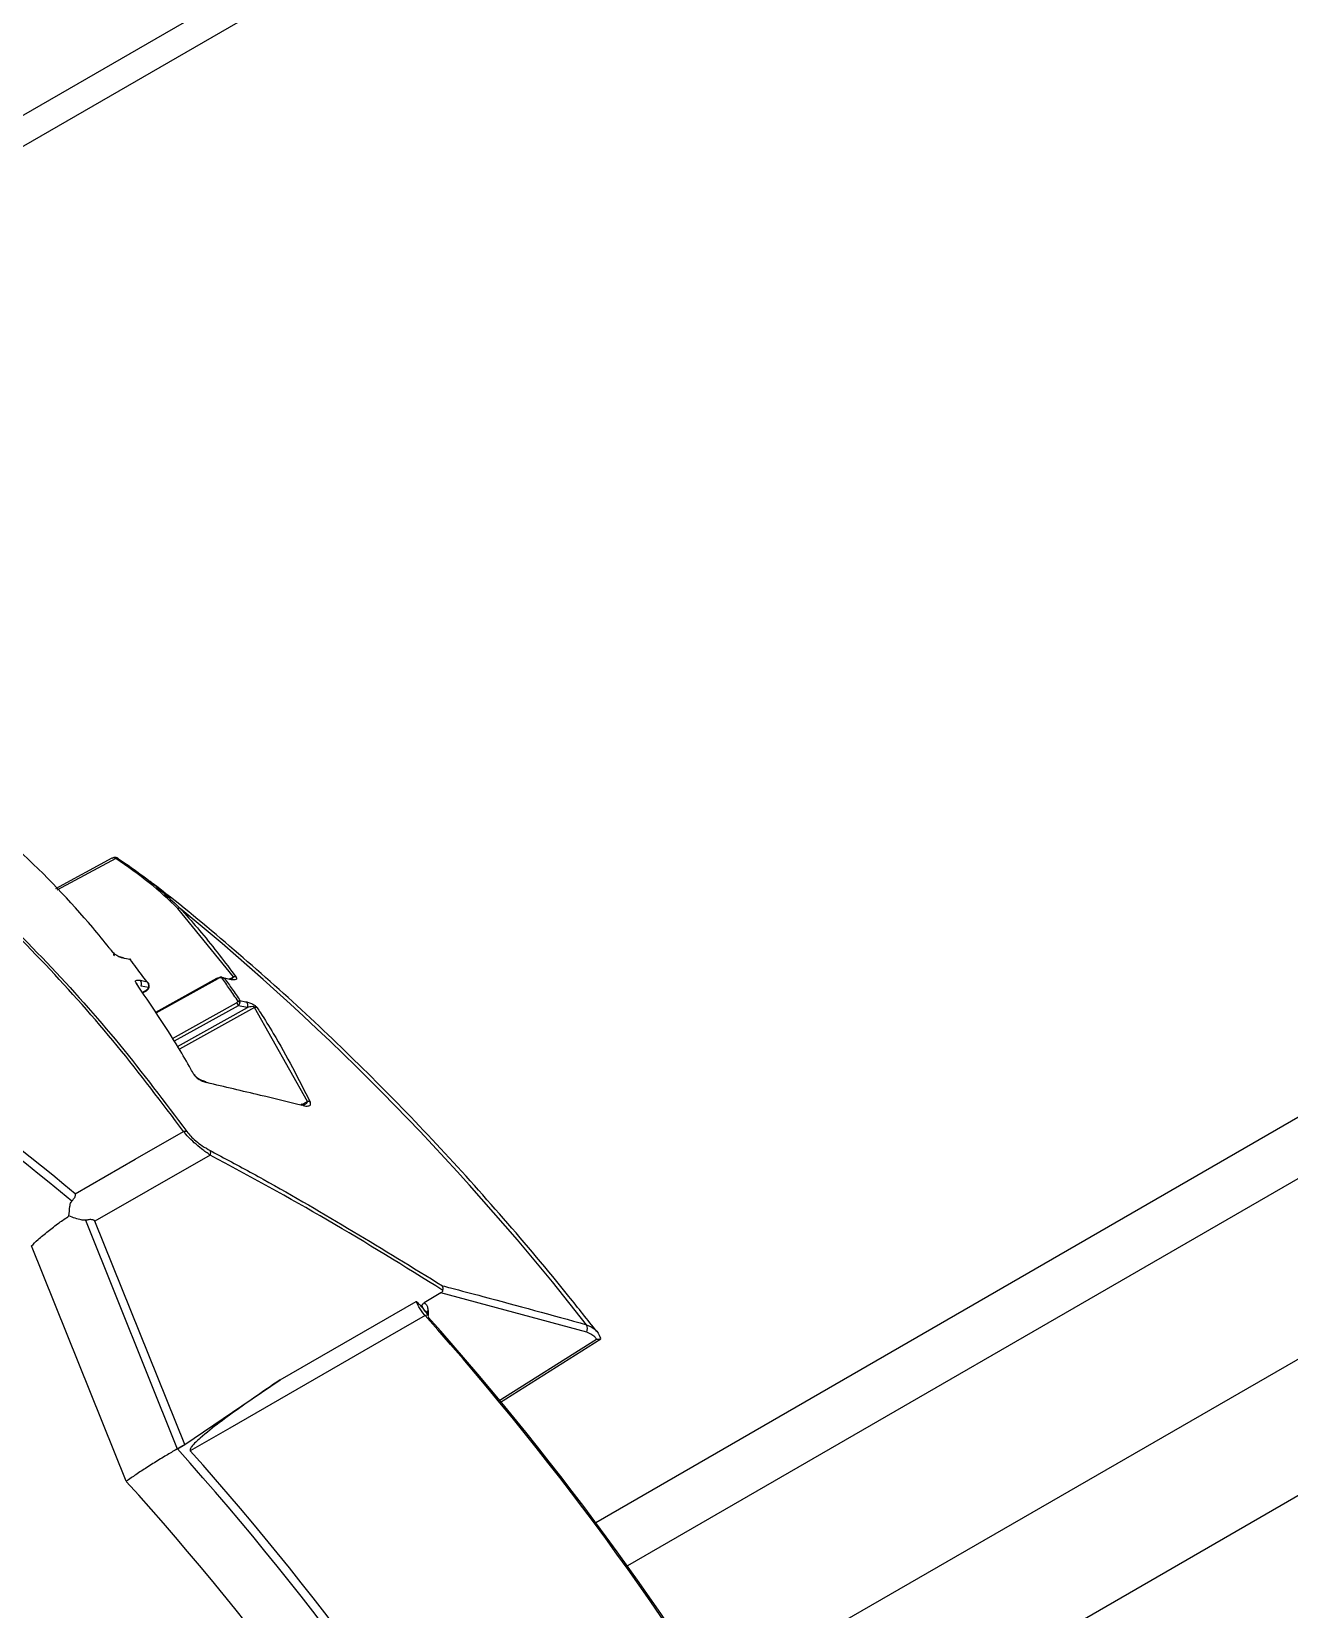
# Model space of a CAD drawing. Extents: x 7 to 135, y 1 to 99.
# Drawn here: x 84.046 to 86.678, y 74.915 to 78.216 of the extents above; entities that cross this region are included whole.
import ezdxf

# ---------------------------------------------------------------- set-up
doc = ezdxf.new("R2010")
doc.units = 0
doc.header["$MEASUREMENT"] = 0
doc.layers.add('OBJECT', color=7, linetype='CONTINUOUS')

msp = doc.modelspace()

# ---------------------------------------------------------------- linework, layer by layer
at = {"layer": 'OBJECT'}
for p, q in [((92.3416, 82.8397), (82.533, 77.1774)), ((92.4281, 82.8247), (82.6148, 77.1596)), ((95.524, 81.0404), (85.2271, 75.0962)), ((95.6022, 80.9574), (85.2929, 75.0059)), ((95.9292, 80.7686), (85.4764, 74.7344)), ((96.1335, 80.6008), (85.6057, 74.5232)), ((84.2146, 76.4863), (84.0963, 76.4227)), ((84.2224, 76.4858), (84.0993, 76.4196)), ((84.2226, 76.4857), (84.2224, 76.4858)), ((84.469, 76.238), (84.3523, 76.3815)), ((84.2171, 76.2889), (84.2132, 76.2939)), ((84.4335, 76.2347), (84.3056, 76.1634)), ((84.436, 76.2344), (84.3064, 76.1622)), ((84.4602, 76.2331), (84.4617, 76.2339)), ((84.4619, 76.234), (84.469, 76.238)), ((84.2676, 76.2233), (84.2676, 76.2233)), ((84.2909, 76.2159), (84.2756, 76.219)), ((84.2778, 76.2057), (84.2875, 76.2114)), ((84.2786, 76.2045), (84.2865, 76.2092)), ((84.341, 76.1093), (84.4751, 76.184)), ((84.4786, 76.1779), (84.3449, 76.1034)), ((84.352, 76.0926), (84.4979, 76.1739)), ((84.5128, 76.1742), (84.3557, 76.0866)), ((84.4979, 76.1739), (84.4786, 76.1779)), ((84.6235, 75.9772), (84.5128, 76.1742)), ((84.6099, 75.9699), (84.6117, 75.9709)), ((84.6128, 75.9709), (84.6103, 75.9716)), ((84.612, 75.9711), (84.6235, 75.9772)), ((84.159, 75.7289), (84.3513, 75.251)), ((84.3668, 75.2597), (84.1788, 75.727)), ((84.2446, 75.1828), (84.0464, 75.6753)), ((84.9028, 75.577), (84.8676, 75.5562)), ((85.2077, 75.495), (84.9028, 75.577)), ((84.5666, 75.3953), (84.8513, 75.5592)), ((84.8765, 75.5313), (84.8698, 75.5395)), ((84.8759, 75.5398), (84.8759, 75.5387)), ((84.8759, 75.5387), (84.8759, 75.5319)), ((85.0228, 75.3502), (85.2283, 75.4805)), ((85.0256, 75.3468), (85.2372, 75.481)), ((85.2374, 75.4822), (85.2363, 75.4835)), ((84.3668, 75.2597), (84.5666, 75.3953)), ((84.3469, 75.2482), (84.3475, 75.2486)), ((84.3668, 75.2597), (84.3475, 75.2486)), ((84.3475, 75.2486), (84.3515, 75.2506)), ((84.3513, 75.251), (84.3668, 75.2597)), ((84.3515, 75.2506), (84.3668, 75.2597))]:
    msp.add_line(p, q, dxfattribs=at)
at = {"layer": 'OBJECT', "flags": 128}
for points in [[(84.2528, 76.2744), (84.2411, 76.2767), (84.2395, 76.277)], [(84.274, 76.231), (84.2857, 76.2286), (84.2873, 76.2283)], [(84.4643, 76.2323), (84.4525, 76.2346), (84.4503, 76.2351)], [(84.2676, 76.2233), (84.2669, 76.2241), (84.2649, 76.2254)], [(84.4824, 76.1887), (84.4942, 76.1863), (84.4964, 76.1858)], [(84.3887, 76.0314), (84.3878, 76.0327), (84.3858, 76.0341)], [(84.1376, 75.7846), (84.2634, 75.8566), (84.3645, 75.9145)], [(84.4203, 75.8652), (84.2898, 75.7905), (84.1788, 75.727)], [(84.8698, 75.5295), (84.7962, 75.4872), (84.461, 75.2942), (84.3785, 75.2467)], [(84.8698, 75.5295), (84.8716, 75.5304), (84.8733, 75.5311), (84.8747, 75.5313), (84.8757, 75.5312), (84.8761, 75.531)], [(84.8761, 75.531), (84.8764, 75.5307), (84.8766, 75.5299), (84.8764, 75.5288), (84.8759, 75.5273)]]:
    msp.add_lwpolyline(points, dxfattribs=at)
at = {"layer": 'OBJECT'}
for centre, radius, start, end in [((84.2252, 76.482), 0.0047, 62.0354, 126.2778), ((84.2253, 76.4815), 0.00497, 40.8265, 123.1212), ((78.3103, 68.7271), 9.1523, 50.45401, 56.52638), ((84.3548, 76.3736), 0.00829, 73.0146, 107.422), ((80.8451, 72.1037), 5.5348, 37.9891, 50.6137), ((78.2904, 68.7115), 9.1603, 50.39134, 56.52451), ((84.2347, 76.2723), 0.00669, 45.0974, 80.0549), ((84.2656, 76.2238), 0.011, 334.4943, 40.9128), ((84.4345, 76.2324), 0.00253, 54.5656, 113.9457), ((84.445, 76.2366), 0.000864, 120.205, 186.4975), ((84.4595, 76.2276), 0.00676, 44.442, 79.511), ((84.4711, 76.2293), 0.00893, 69.4683, 103.9569), ((84.2851, 76.2112), 0.00245, 306.6855, 6.6367), ((84.2912, 76.2171), 0.00117, 258.0314, 326.7536), ((84.4711, 76.1777), 0.00757, 1.5512, 57.2747), ((84.4772, 76.1808), 0.00625, 32.8468, 77.6466), ((84.4879, 76.1787), 0.0111, 334.486, 40.2272), ((84.5149, 76.1652), 0.00916, 67.9988, 102.6677), ((84.4075, 76.0127), 0.00669, 39.2184, 78.454), ((84.6091, 75.9647), 0.0067, 38.2015, 80.3941), ((84.6251, 75.9676), 0.00976, 63.9328, 99.3245), ((84.368, 75.9028), 0.0122, 74.607, 106.8242), ((84.4068, 75.87), 0.0143, 340.4882, 19.5441), ((84.8807, 75.5316), 0.00952, 120.5749, 152.1221), ((84.8805, 75.5303), 0.00952, 119.0135, 145.3327), ((80.1616, 71.3317), 6.3078, 18.48015, 41.71985), ((80.1828, 71.3437), 6.2867, 18.72665, 41.70837), ((85.1926, 75.5023), 0.0168, 334.1195, 29.186), ((79.637, 71.0286), 6.3287, 18.58997, 41.84539), ((79.6517, 71.0374), 6.3294, 18.50899, 41.68626), ((79.6632, 71.0431), 6.1746, 19.03874, 42.10021)]:
    msp.add_arc(centre, radius, start, end, dxfattribs=at)
msp.add_ellipse((84.3524, 75.1097), major_axis=(0.0184, 0.1457), ratio=0.425983, start_param=0.306355, end_param=0.374803, dxfattribs=at)
for points, knots in [([(84.3645, 75.9145), (84.3189, 75.975), (84.2278, 76.0961), (84.0764, 76.266), (83.9147, 76.4271), (83.7968, 76.5247), (83.7378, 76.5734)], [0, 0, 0, 0, 0.248511, 0.49701, 0.74851, 1, 1, 1, 1]), ([(83.7438, 76.5744), (83.8021, 76.5262), (83.9188, 76.4297), (84.0803, 76.2692), (84.2326, 76.0987), (84.325, 75.9759), (84.3712, 75.9145)], [0, 0, 0, 0, 0.248431, 0.496871, 0.748429, 1, 1, 1, 1]), ([(84.2132, 76.2939), (84.2118, 76.2956), (84.1992, 76.3115), (84.14, 76.3834), (84.0615, 76.4663), (83.9872, 76.5322), (83.9714, 76.5462)], [0, 0, 0, 0, 0.020101, 0.181177, 0.826231, 1, 1, 1, 1]), ([(84.2273, 76.486), (84.2268, 76.4863), (84.2249, 76.4877), (84.2209, 76.4881), (84.217, 76.4877), (84.2152, 76.4865), (84.2146, 76.4862)], [0, 0, 0, 0, 0.135396, 0.51655, 0.853463, 1, 1, 1, 1]), ([(84.2224, 76.4858), (84.2214, 76.4863), (84.2192, 76.4873), (84.2165, 76.4873), (84.2151, 76.4865), (84.2146, 76.4862)], [0, 0, 0, 0, 0.3948376, 0.7799522, 1, 1, 1, 1]), ([(84.3523, 76.3815), (84.3331, 76.3996), (84.2945, 76.4362), (84.2467, 76.4691), (84.2226, 76.4857)], [0, 0, 0, 0, 0.496456, 1, 1, 1, 1]), ([(84.2291, 76.4848), (84.2333, 76.4819), (84.2546, 76.4674), (84.3014, 76.4345), (84.3361, 76.4016), (84.3572, 76.3815)], [0, 0, 0, 0, 0.088988, 0.445034, 1, 1, 1, 1]), ([(85.229, 75.496), (85.2095, 75.5206), (85.1459, 75.6013), (85.0345, 75.7335), (84.8939, 75.8897), (84.7495, 76.0384), (84.602, 76.1795), (84.4515, 76.3117), (84.3487, 76.3966), (84.296, 76.4366), (84.2946, 76.4376)], [0, 0, 0, 0, 0.067896, 0.222405, 0.376974, 0.531602, 0.686297, 0.841069, 0.995922, 1, 1, 1, 1]), ([(84.3572, 76.3815), (84.3603, 76.3781), (84.3757, 76.3612), (84.4169, 76.3138), (84.4509, 76.2687), (84.4743, 76.2377)], [0, 0, 0, 0, 0.072108, 0.360569, 1, 1, 1, 1]), ([(84.2206, 76.2855), (84.2199, 76.2861), (84.2185, 76.2873), (84.2176, 76.2883), (84.2171, 76.2889)], [0, 0, 0, 0, 0.502883, 1, 1, 1, 1]), ([(84.2171, 76.2889), (84.2175, 76.2889), (84.2182, 76.2889), (84.2187, 76.288), (84.2187, 76.2863), (84.2179, 76.2846), (84.2176, 76.2837)], [0, 0, 0, 0, 0.2033, 0.444714, 0.716332, 1, 1, 1, 1]), ([(84.2206, 76.2855), (84.2207, 76.2856), (84.221, 76.2859), (84.2208, 76.2855), (84.2201, 76.2843), (84.2191, 76.2827), (84.2186, 76.2819)], [0, 0, 0, 0, 0.200919, 0.439331, 0.712938, 1, 1, 1, 1]), ([(84.2249, 76.2826), (84.2241, 76.2831), (84.2226, 76.2839), (84.2213, 76.285), (84.2206, 76.2855)], [0, 0, 0, 0, 0.505819, 1, 1, 1, 1]), ([(84.233, 76.2788), (84.2318, 76.2793), (84.2292, 76.2802), (84.2263, 76.2818), (84.2249, 76.2826)], [0, 0, 0, 0, 0.497686, 1, 1, 1, 1]), ([(84.2359, 76.2789), (84.2356, 76.2789), (84.2345, 76.2791), (84.2325, 76.2798), (84.2309, 76.2804)], [0, 0, 0, 0, 0.240924, 1, 1, 1, 1]), ([(84.2395, 76.277), (84.2374, 76.2775), (84.2354, 76.278), (84.2331, 76.2788), (84.233, 76.2788)], [0, 0, 0, 0, 0.991979, 1, 1, 1, 1]), ([(84.2542, 76.2739), (84.2538, 76.2743), (84.253, 76.2752), (84.2519, 76.2758), (84.2512, 76.2758), (84.2512, 76.2758)], [0, 0, 0, 0, 0.448698, 0.990173, 1, 1, 1, 1]), ([(84.2512, 76.2757), (84.2513, 76.2758), (84.2517, 76.2758), (84.2521, 76.2754), (84.2525, 76.2749), (84.2527, 76.2747), (84.2527, 76.2745), (84.2528, 76.2744), (84.2528, 76.2744), (84.2528, 76.2744)], [0, 0, 0, 0, 0.106332, 0.566861, 0.777192, 0.883911, 0.939176, 0.977638, 1, 1, 1, 1]), ([(84.2873, 76.2283), (84.2801, 76.2381), (84.2688, 76.2535), (84.2571, 76.2688), (84.2528, 76.2744)], [0, 0, 0, 0, 0.636488, 1, 1, 1, 1]), ([(84.2542, 76.274), (84.2541, 76.2741), (84.2538, 76.2744), (84.2533, 76.2744), (84.2531, 76.2744), (84.253, 76.2744), (84.2529, 76.2744), (84.2528, 76.2744), (84.2528, 76.2744)], [0, 0, 0, 0, 0.508581, 0.747119, 0.868131, 0.931133, 0.974723, 1, 1, 1, 1]), ([(84.2649, 76.2254), (84.2644, 76.2263), (84.2634, 76.2281), (84.264, 76.2302), (84.2667, 76.2319), (84.2712, 76.2313), (84.274, 76.231)], [0, 0, 0, 0, 0.14682, 0.307864, 0.583686, 1, 1, 1, 1]), ([(84.2909, 76.2159), (84.2912, 76.2167), (84.2917, 76.2184), (84.2916, 76.2212), (84.2907, 76.2243), (84.2893, 76.2264), (84.2881, 76.2275), (84.2878, 76.2279), (84.2875, 76.2281), (84.2874, 76.2282), (84.2874, 76.2282), (84.2873, 76.2283), (84.2873, 76.2283), (84.2873, 76.2283)], [0, 0, 0, 0, 0.177165, 0.37817, 0.602217, 0.860542, 0.921391, 0.955495, 0.974755, 0.985659, 0.988705, 0.990724, 1, 1, 1, 1]), ([(84.2904, 76.2254), (84.2899, 76.2261), (84.2893, 76.227), (84.2882, 76.2277), (84.2878, 76.228), (84.2876, 76.2281), (84.2874, 76.2282), (84.2874, 76.2282), (84.2873, 76.2283), (84.2873, 76.2283), (84.2873, 76.2283)], [0, 0, 0, 0, 0.583479, 0.765217, 0.866952, 0.924531, 0.957302, 0.966308, 0.972434, 1, 1, 1, 1]), ([(84.4446, 76.2373), (84.4444, 76.2374), (84.4433, 76.2375), (84.441, 76.2373), (84.4372, 76.2365), (84.4349, 76.2353), (84.4336, 76.2346)], [0, 0, 0, 0, 0.034788, 0.275152, 0.570872, 1, 1, 1, 1]), ([(84.4442, 76.2365), (84.4441, 76.2365), (84.4434, 76.2366), (84.442, 76.2365), (84.4391, 76.2359), (84.4373, 76.235), (84.436, 76.2344)], [0, 0, 0, 0, 0.015185, 0.236369, 0.455614, 1, 1, 1, 1]), ([(84.4785, 76.1869), (84.4726, 76.1956), (84.4615, 76.2122), (84.4497, 76.2287), (84.4442, 76.2365)], [0, 0, 0, 0, 0.525643, 1, 1, 1, 1]), ([(84.4442, 76.2365), (84.4448, 76.2365), (84.4461, 76.2365), (84.4478, 76.2361), (84.4489, 76.2357), (84.4495, 76.2355), (84.4498, 76.2353), (84.45, 76.2352), (84.4501, 76.2352), (84.4502, 76.2351), (84.4502, 76.2351), (84.4503, 76.2351)], [0, 0, 0, 0, 0.296451, 0.614611, 0.783102, 0.87714, 0.930052, 0.960267, 0.975482, 0.98014, 1, 1, 1, 1]), ([(84.4446, 76.2373), (84.4452, 76.2373), (84.4464, 76.2371), (84.448, 76.2365), (84.449, 76.236), (84.4496, 76.2356), (84.4499, 76.2354), (84.45, 76.2353), (84.4501, 76.2352), (84.4502, 76.2352), (84.4502, 76.2351), (84.4503, 76.2351)], [0, 0, 0, 0, 0.2965334, 0.6144766, 0.7829843, 0.8769648, 0.9300688, 0.9602072, 0.9755611, 0.9800508, 1, 1, 1, 1]), ([(84.4503, 76.2351), (84.4556, 76.2276), (84.4666, 76.2122), (84.477, 76.1967), (84.4824, 76.1887)], [0, 0, 0, 0, 0.4845814, 1, 1, 1, 1]), ([(84.4647, 76.2338), (84.4647, 76.2338), (84.4645, 76.2338), (84.463, 76.2337), (84.4612, 76.2341), (84.4607, 76.2343)], [0, 0, 0, 0, 0.25402, 0.772716, 1, 1, 1, 1]), ([(84.4635, 76.2334), (84.4642, 76.2337), (84.4658, 76.2345), (84.4676, 76.2359), (84.4687, 76.2371), (84.4689, 76.2378), (84.469, 76.238)], [0, 0, 0, 0, 0.293875, 0.682889, 0.935308, 1, 1, 1, 1]), ([(84.4743, 76.2377), (84.4744, 76.2374), (84.4752, 76.2364), (84.4756, 76.2347), (84.4749, 76.2328), (84.4716, 76.2314), (84.467, 76.2319), (84.4643, 76.2323)], [0, 0, 0, 0, 0.038585, 0.160834, 0.320219, 0.601395, 1, 1, 1, 1]), ([(84.3858, 76.0341), (84.3838, 76.0378), (84.3735, 76.0563), (84.3364, 76.1208), (84.2957, 76.1803), (84.2649, 76.2254)], [0, 0, 0, 0, 0.057285, 0.286437, 1, 1, 1, 1]), ([(84.2865, 76.2093), (84.287, 76.2096), (84.2887, 76.2106), (84.2908, 76.2131), (84.2917, 76.2154), (84.2921, 76.2164)], [0, 0, 0, 0, 0.219016, 0.643665, 1, 1, 1, 1]), ([(84.2875, 76.2114), (84.2879, 76.2118), (84.2889, 76.2124), (84.29, 76.2139), (84.2907, 76.2152), (84.2909, 76.2158), (84.2909, 76.2159)], [0, 0, 0, 0, 0.318775, 0.638214, 0.944472, 1, 1, 1, 1]), ([(84.292, 76.2165), (84.2922, 76.2169), (84.2928, 76.2183), (84.2925, 76.221), (84.2918, 76.2237), (84.2907, 76.2249), (84.2904, 76.2254)], [0, 0, 0, 0, 0.148597, 0.477878, 0.821515, 1, 1, 1, 1]), ([(84.4751, 76.184), (84.4763, 76.1848), (84.4776, 76.1856), (84.4784, 76.1867), (84.4785, 76.1869)], [0, 0, 0, 0, 0.828241, 1, 1, 1, 1]), ([(84.4785, 76.1869), (84.4786, 76.1869), (84.4795, 76.1875), (84.4806, 76.1882), (84.4816, 76.1885), (84.482, 76.1886), (84.4822, 76.1887), (84.4823, 76.1887), (84.4824, 76.1887), (84.4824, 76.1887), (84.4824, 76.1887)], [0, 0, 0, 0, 0.039595, 0.574268, 0.784712, 0.888699, 0.94208, 0.969956, 0.982728, 1, 1, 1, 1]), ([(84.4786, 76.1779), (84.4791, 76.1784), (84.4807, 76.18), (84.4819, 76.1822), (84.4823, 76.1838), (84.4824, 76.1842)], [0, 0, 0, 0, 0.2891923, 0.8204379, 1, 1, 1, 1]), ([(84.4824, 76.1842), (84.4824, 76.1842), (84.4827, 76.1853), (84.4828, 76.1867), (84.4826, 76.1878), (84.4826, 76.1883), (84.4825, 76.1885), (84.4825, 76.1886), (84.4825, 76.1886), (84.4824, 76.1887), (84.4824, 76.1887)], [0, 0, 0, 0, 0.039423, 0.573673, 0.784182, 0.888548, 0.942056, 0.969841, 0.982714, 1, 1, 1, 1]), ([(84.4964, 76.1858), (84.4989, 76.1852), (84.5028, 76.1842), (84.5087, 76.1814), (84.5125, 76.1792), (84.5151, 76.1772), (84.5171, 76.1754), (84.5179, 76.1743), (84.5183, 76.1737)], [0, 0, 0, 0, 0.386624, 0.595875, 0.724493, 0.811142, 0.905823, 1, 1, 1, 1]), ([(84.5128, 76.1742), (84.5129, 76.1743), (84.5129, 76.1746), (84.5128, 76.175), (84.5126, 76.1752), (84.5123, 76.1755), (84.5119, 76.1757), (84.5108, 76.176), (84.5075, 76.1762), (84.5031, 76.1754), (84.4995, 76.1744), (84.4979, 76.1739)], [0, 0, 0, 0, 0.04192, 0.06429, 0.082612, 0.101028, 0.122133, 0.157032, 0.258627, 0.664212, 1, 1, 1, 1]), ([(84.5183, 76.1737), (84.5206, 76.1701), (84.5322, 76.1523), (84.5729, 76.0871), (84.6048, 76.0244), (84.6294, 75.9764)], [0, 0, 0, 0, 0.05507, 0.275368, 1, 1, 1, 1]), ([(84.3858, 76.0341), (84.3863, 76.0333), (84.3873, 76.0317), (84.39, 76.0289), (84.3934, 76.026), (84.3981, 76.0228), (84.4052, 76.0191), (84.4098, 76.0178), (84.4127, 76.0169)], [0, 0, 0, 0, 0.105686, 0.211953, 0.310189, 0.443908, 0.64924, 1, 1, 1, 1]), ([(84.3928, 76.0272), (84.3923, 76.0276), (84.3912, 76.0285), (84.3899, 76.0298), (84.3891, 76.0308), (84.3887, 76.0314), (84.3887, 76.0314), (84.3887, 76.0314)], [0, 0, 0, 0, 0.235923, 0.475972, 0.727488, 0.985401, 1, 1, 1, 1]), ([(84.4089, 76.0194), (84.4078, 76.0196), (84.4053, 76.0202), (84.4006, 76.0222), (84.3963, 76.0246), (84.3938, 76.0263), (84.3929, 76.0271), (84.3928, 76.0272)], [0, 0, 0, 0, 0.297174, 0.631204, 0.850385, 0.984113, 1, 1, 1, 1]), ([(84.6144, 75.9688), (84.5846, 75.976), (84.5175, 75.9922), (84.4502, 76.0081), (84.4127, 76.0169)], [0, 0, 0, 0, 0.44271, 1, 1, 1, 1]), ([(84.6168, 75.9704), (84.6169, 75.9705), (84.6176, 75.9712), (84.6169, 75.9703), (84.6152, 75.9702), (84.613, 75.9708), (84.6128, 75.9709)], [0, 0, 0, 0, 0.011962, 0.435102, 0.944674, 1, 1, 1, 1]), ([(84.6144, 75.9688), (84.6164, 75.9685), (84.6223, 75.9673), (84.6279, 75.9685), (84.6308, 75.9718), (84.6298, 75.9751), (84.6294, 75.9764)], [0, 0, 0, 0, 0.212236, 0.61217, 0.848354, 1, 1, 1, 1]), ([(84.6235, 75.9772), (84.6231, 75.9763), (84.6221, 75.9737), (84.6194, 75.9716), (84.6171, 75.9707), (84.6167, 75.9706)], [0, 0, 0, 0, 0.318345, 0.885328, 1, 1, 1, 1]), ([(84.4203, 75.8652), (84.4143, 75.8694), (84.4033, 75.877), (84.3873, 75.8903), (84.3741, 75.9031), (84.3677, 75.9107), (84.3645, 75.9145)], [0, 0, 0, 0, 0.310494, 0.568554, 0.784349, 1, 1, 1, 1]), ([(84.3712, 75.9145), (84.3738, 75.9113), (84.3789, 75.9048), (84.3905, 75.8942), (84.4048, 75.8835), (84.4148, 75.8779), (84.4203, 75.8748)], [0, 0, 0, 0, 0.210462, 0.421165, 0.679148, 1, 1, 1, 1]), ([(84.4203, 75.8748), (84.4277, 75.8708), (84.4648, 75.8511), (84.6284, 75.7624), (84.7818, 75.6682), (84.9061, 75.5919)], [0, 0, 0, 0, 0.045191, 0.225954, 1, 1, 1, 1]), ([(84.907, 75.5821), (84.8268, 75.6321), (84.6664, 75.732), (84.5024, 75.8208), (84.4203, 75.8652)], [0, 0, 0, 0, 0.499626, 1, 1, 1, 1]), ([(84.1245, 75.7379), (84.1252, 75.7446), (84.1261, 75.7548), (84.1277, 75.7649), (84.1299, 75.7681), (84.1305, 75.7688)], [0, 0, 0, 0, 0.60342, 0.908941, 1, 1, 1, 1]), ([(84.1305, 75.7688), (84.1318, 75.7703), (84.134, 75.7729), (84.1365, 75.7765), (84.138, 75.7793), (84.1387, 75.7815), (84.1386, 75.7831), (84.1382, 75.784), (84.1377, 75.7845), (84.1376, 75.7846)], [0, 0, 0, 0, 0.3217019, 0.5413701, 0.6931378, 0.8521132, 0.9158647, 0.9689662, 1, 1, 1, 1]), ([(84.0464, 75.6753), (84.0464, 75.6754), (84.0502, 75.6793), (84.0602, 75.6889), (84.0798, 75.7054), (84.1026, 75.7229), (84.1176, 75.7332), (84.1245, 75.7379)], [0, 0, 0, 0, 0.00387, 0.2411024, 0.519796, 0.7782584, 1, 1, 1, 1]), ([(84.159, 75.7289), (84.1561, 75.7291), (84.1451, 75.7298), (84.1332, 75.7345), (84.1245, 75.7379)], [0, 0, 0, 0, 0.262267, 1, 1, 1, 1]), ([(84.1788, 75.727), (84.1786, 75.7274), (84.1781, 75.7282), (84.1768, 75.7292), (84.1727, 75.7306), (84.1665, 75.7302), (84.1613, 75.7293), (84.159, 75.7289)], [0, 0, 0, 0, 0.047461, 0.109272, 0.225816, 0.646285, 1, 1, 1, 1]), ([(84.9028, 75.577), (84.9035, 75.5775), (84.905, 75.5785), (84.9065, 75.5803), (84.9069, 75.5817), (84.907, 75.5821)], [0, 0, 0, 0, 0.416668, 0.838074, 1, 1, 1, 1]), ([(84.9061, 75.5919), (84.9117, 75.5904), (84.9397, 75.5831), (85.0404, 75.5565), (85.135, 75.5304), (85.2073, 75.5105)], [0, 0, 0, 0, 0.0557176, 0.2785983, 1, 1, 1, 1]), ([(84.907, 75.5821), (84.9072, 75.5838), (84.9076, 75.5871), (84.9069, 75.5902), (84.9062, 75.5916), (84.9061, 75.5918), (84.9061, 75.5919)], [0, 0, 0, 0, 0.4574973, 0.9146238, 0.9797345, 1, 1, 1, 1]), ([(84.8513, 75.5592), (84.8514, 75.5591), (84.854, 75.5565), (84.862, 75.5488), (84.8688, 75.5397), (84.8733, 75.5336)], [0, 0, 0, 0, 0.008352, 0.336112, 1, 1, 1, 1]), ([(84.8698, 75.5295), (84.8692, 75.5301), (84.8644, 75.5355), (84.8575, 75.5454), (84.8531, 75.5553), (84.8513, 75.5592)], [0, 0, 0, 0, 0.0704415, 0.6400838, 1, 1, 1, 1]), ([(84.8708, 75.5373), (84.8704, 75.5381), (84.869, 75.5401), (84.8669, 75.5429), (84.865, 75.5458), (84.8639, 75.5482), (84.8635, 75.55), (84.8637, 75.5518), (84.8646, 75.5537), (84.866, 75.5552), (84.8672, 75.5559), (84.8676, 75.5562)], [0, 0, 0, 0, 0.111365, 0.314612, 0.474816, 0.571321, 0.639188, 0.707448, 0.78824, 0.917268, 1, 1, 1, 1]), ([(84.8676, 75.5562), (84.869, 75.5553), (84.8719, 75.5534), (84.8749, 75.5479), (84.8756, 75.5426), (84.8759, 75.5398)], [0, 0, 0, 0, 0.287554, 0.628252, 1, 1, 1, 1]), ([(85.2073, 75.5105), (85.2138, 75.5077), (85.2259, 75.5026), (85.2335, 75.4902), (85.2362, 75.4836), (85.2363, 75.4835)], [0, 0, 0, 0, 0.5293804, 0.9865092, 1, 1, 1, 1]), ([(85.2283, 75.4805), (85.2271, 75.482), (85.2216, 75.4889), (85.2138, 75.4923), (85.2077, 75.495)], [0, 0, 0, 0, 0.214779, 1, 1, 1, 1]), ([(85.2283, 75.4805), (85.2283, 75.4805), (85.2301, 75.4805), (85.2335, 75.4805), (85.2368, 75.4806), (85.237, 75.4812), (85.237, 75.4813)], [0, 0, 0, 0, 0.008086, 0.417891, 0.957859, 1, 1, 1, 1]), ([(84.5666, 75.3953), (84.5382, 75.3758), (84.4811, 75.3365), (84.4181, 75.2906), (84.3849, 75.2605), (84.3783, 75.2513), (84.3778, 75.2484), (84.378, 75.2474), (84.3783, 75.2469), (84.3785, 75.2467)], [0, 0, 0, 0, 0.423313, 0.852654, 0.960453, 0.987769, 0.994063, 0.997437, 1, 1, 1, 1]), ([(84.3469, 75.2482), (84.3398, 75.2439), (84.3249, 75.2352), (84.2998, 75.2196), (84.275, 75.2037), (84.2566, 75.1913), (84.2476, 75.1849), (84.2447, 75.1828), (84.2446, 75.1828)], [0, 0, 0, 0, 0.198898, 0.413942, 0.633705, 0.862959, 0.996334, 1, 1, 1, 1])]:
    msp.add_open_spline(points, degree=3, knots=knots, dxfattribs=at)

doc.saveas('drawing.dxf')
